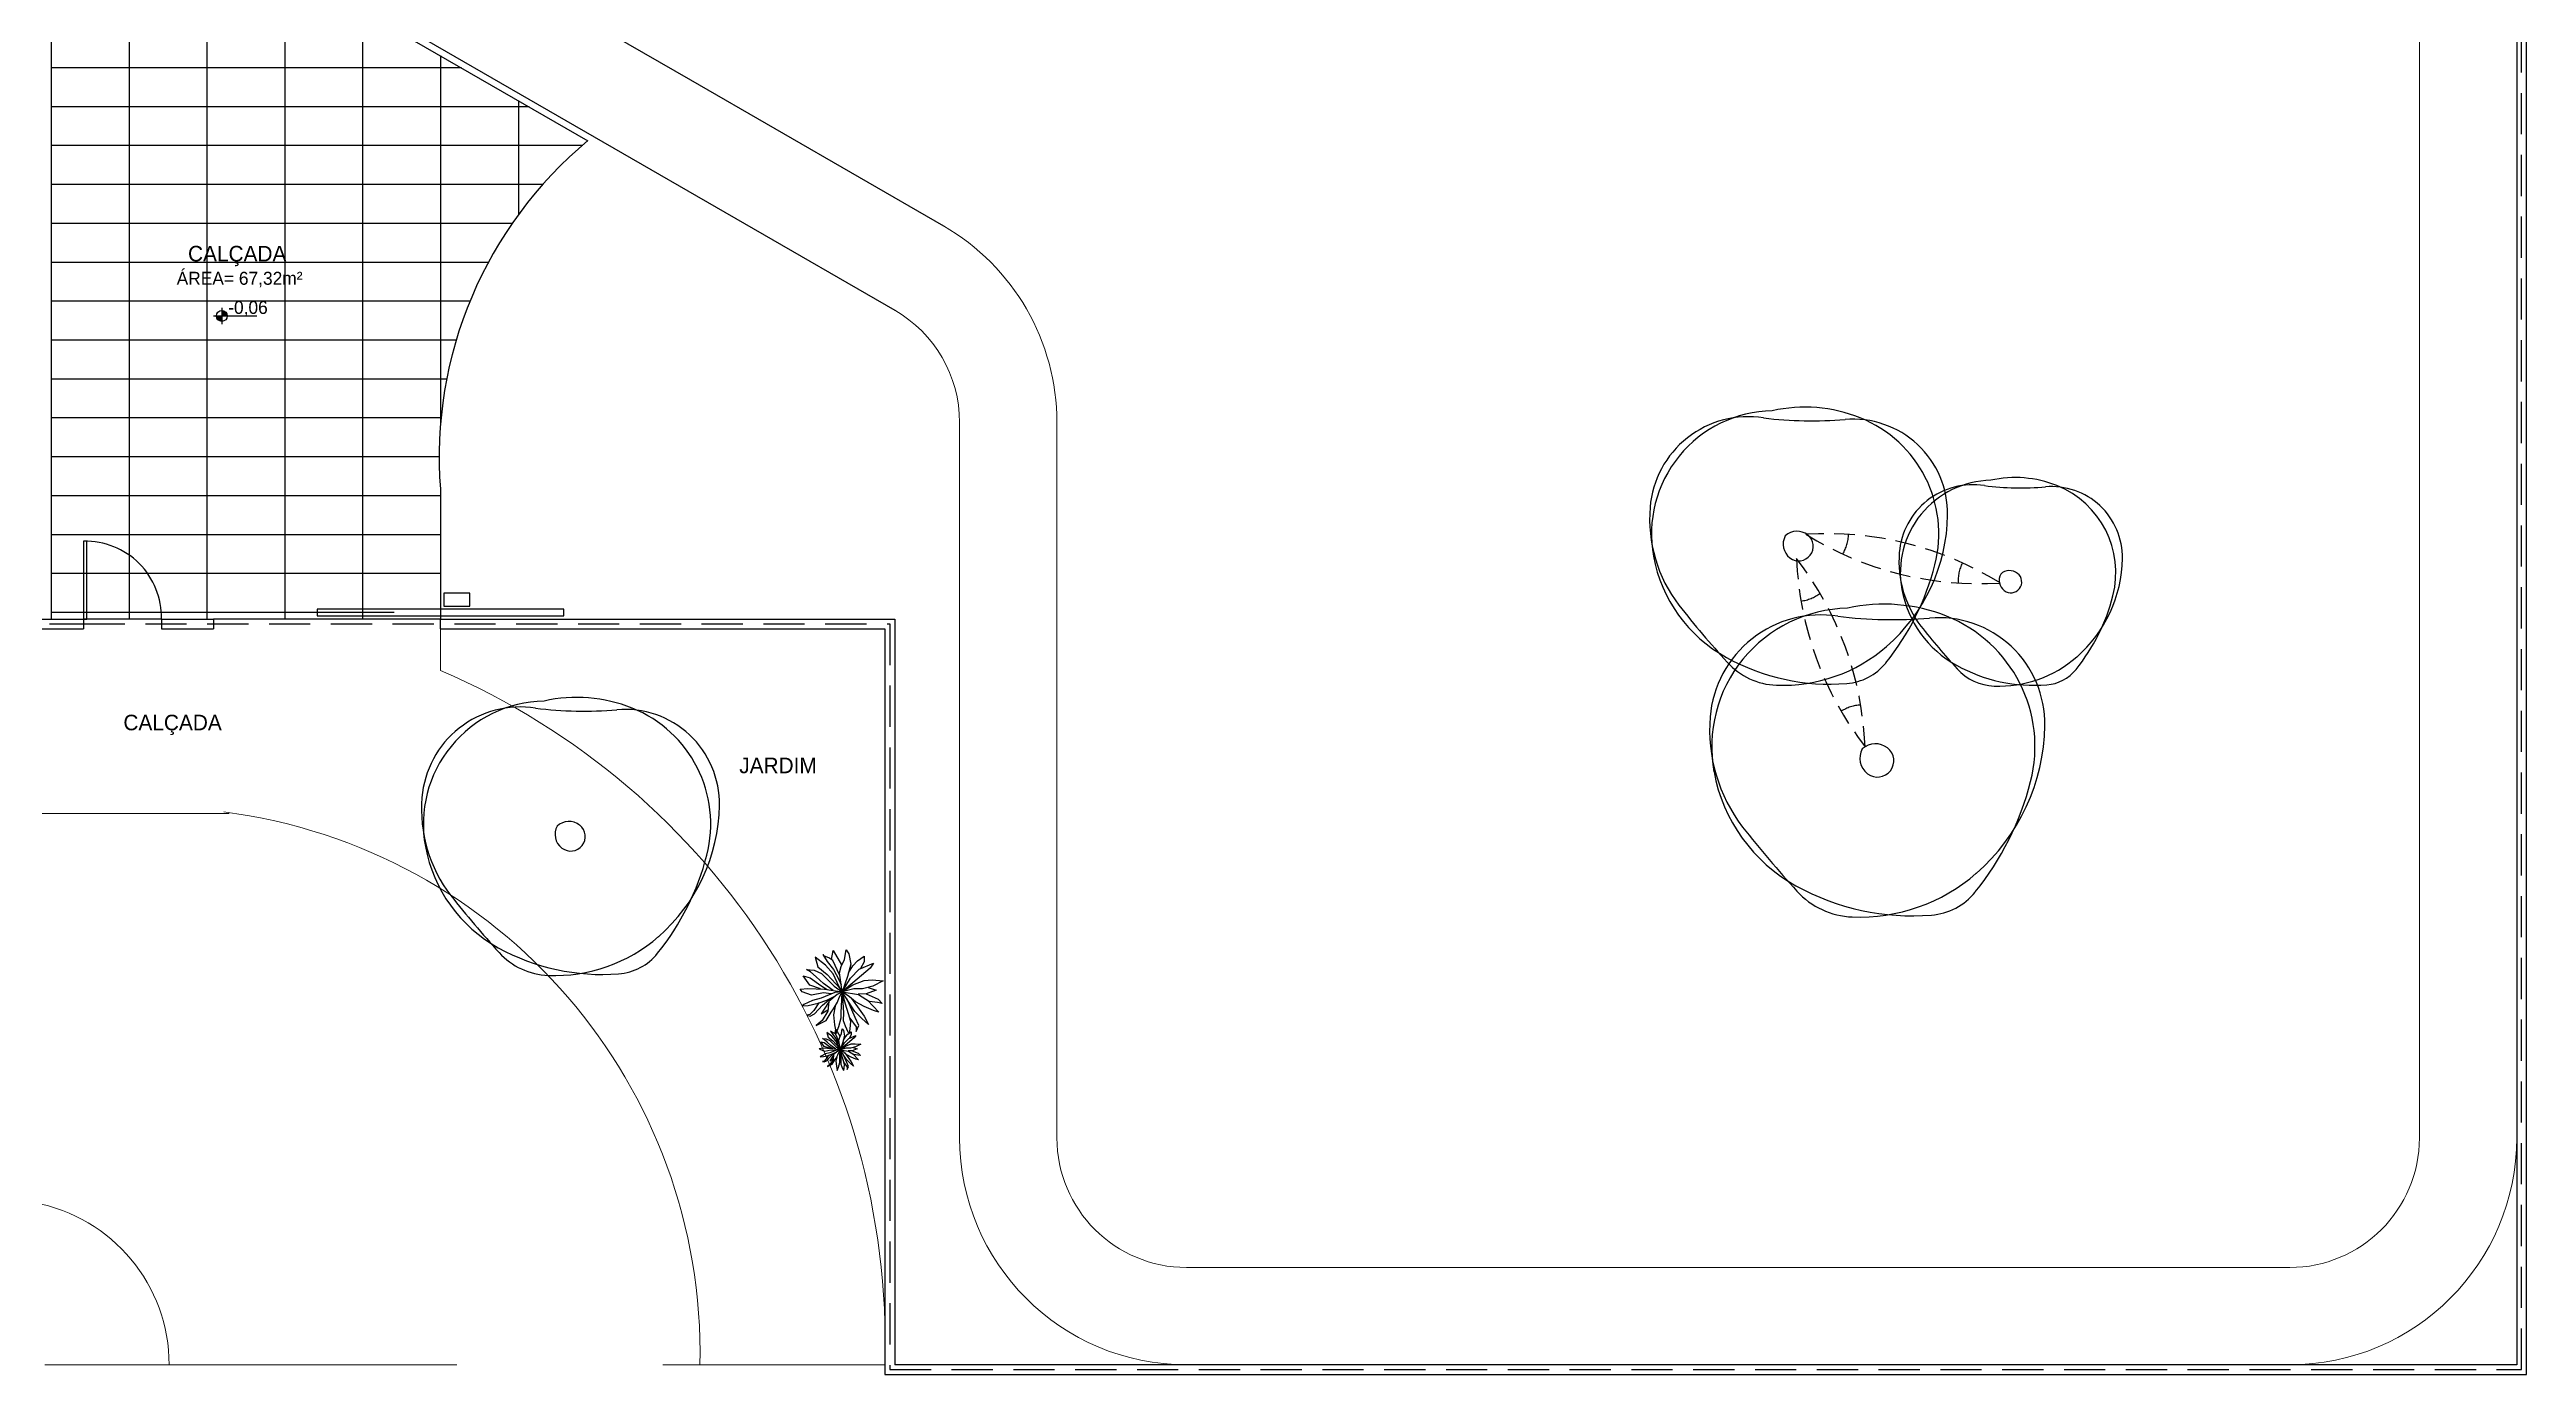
# Model space of a CAD drawing. Header units: metres. Extents: x 3021.9 to 3079.2, y 2067.5 to 2122.4.
# Drawn here: x 3040.99 to 3079.16, y 2068.68 to 2089.11 of the extents above; entities that cross this region are included whole.
import ezdxf

# ---------------------------------------------------------------- set-up
doc = ezdxf.new("R2010")
doc.units = ezdxf.units.M
doc.linetypes.add('HIDDEN', pattern=[9.525, 6.35, -3.175])
for name, color, linetype in [('03', 96, 'Continuous'), ('1', 1, 'Continuous'), ('2', 44, 'Continuous'), ('3', 3, 'Continuous'), ('LOTE', 5, 'Continuous'), ('projecao', 8, 'HIDDEN'), ('Texto', 44, 'Continuous')]:
    doc.layers.add(name, color=color, linetype=linetype)
doc.styles.add('ROMANS', font='romans')
doc.styles.add('style1', font='GOTHIC.TTF')

# ---------------------------------------------------------------- blocks, each defined once
blk = doc.blocks.new('Arvore_M')
at = {"color": 89, "true_color": 0x2e4b26}
for centre, radius, start, end in [((29.6, 148.2), 161.7, 100.4555, 151.0425), ((41.7, 154), 157.5, 85.3103, 127.4297), ((25, 173), 136.5, 1.1676, 100.4555), ((45.6, 202.1), 109.3, 351.1087, 85.3103), ((683.4, -654.4), 1189.6, 128.3098, 132.2959), ((-64.8, 167.9), 77.9, 132.2959, 177.6877), ((95.6, 111.7), 237.1, 151.0425, 184.4792), ((32.3, 164), 175, 177.6877, 221.0767), ((582.4, 131.8), 432.1, 172.9001, 184.8756), ((0.2, 139.7), 165.3, 338.1526, 12.6145), ((11.3, 146.3), 16.1, 142.6793, 321.6826), ((13.7, 144.5), 19.1, 61.2791, 142.6793), ((8.9, 148.2), 19.1, 321.6826, 43.0427), ((-79.4, 98), 61.6, 184.4792, 231.1587), ((25.1, 129.7), 138.5, 255.6085, 338.1526), ((47.5, 86.2), 104.7, 269.0752, 4.8756), ((62, 273.5), 287, 231.1587, 255.6085), ((49, 178.6), 197.2, 221.0767, 269.0752)]:
    blk.add_arc(centre, radius, start, end, dxfattribs=at)
blk = doc.blocks.new('2D-VEG2')
at = {"layer": '1', "color": 78}
for p, q in [((-1.01, 0.886), (-1.139, 1.004)), ((-1.139, 1.004), (-1.033, 0.742)), ((-0.554, 1.048), (-0.952, 1.18)), ((-0.952, 1.18), (-0.811, 0.954)), ((-0.811, 0.954), (-0.432, 0.673)), ((-0.317, 0.716), (-0.554, 1.048)), ((-0.414, 1.38), (-0.519, 1.424)), ((-0.519, 1.424), (-0.467, 1.142)), ((-0.467, 1.142), (-0.268, 0.579)), ((-0.198, 1.092), (-0.414, 1.38)), ((-0.151, 0.66), (-0.198, 1.092)), ((-0.005, 1.105), (0.047, 1.449)), ((0.006, 0.792), (-0.005, 1.105)), ((0.047, 1.449), (0.076, 1.524)), ((0.076, 1.524), (0.123, 1.305)), ((0.123, 1.305), (0.147, 0.948)), ((0.147, 0.948), (0.135, 0.61)), ((0.146, 0.917), (0.351, 1.167)), ((0.234, 0.579), (0.55, 0.954)), ((0.48, 1.18), (0.258, 0.817)), ((0.351, 1.167), (0.45, 1.349)), ((0.45, 1.349), (0.444, 1.455)), ((0.444, 1.455), (0.515, 1.349)), ((0.515, 1.349), (0.48, 1.18)), ((0.55, 0.954), (0.48, 0.673)), ((0.526, 0.698), (0.783, 0.986)), ((0.783, 0.986), (0.9, 1.236)), ((0.9, 1.236), (0.83, 0.848)), ((-1.218, 0.031), (-1.512, -0.116)), ((-1.407, 0.241), (-1.483, 0.285)), ((-1.483, 0.285), (-1.197, 0.203)), ((-1.471, 0.573), (-1.103, 0.579)), ((-1.092, 0.297), (-1.471, 0.573)), ((-1.308, 0.109), (-1.407, 0.241)), ((-1.179, -0.003), (-1.308, 0.109)), ((-1.197, 0.203), (-0.858, 0.072)), ((-1.103, 0.579), (-0.753, 0.341)), ((-0.712, 0.122), (-1.092, 0.297)), ((-1.033, 0.742), (-0.841, 0.523)), ((-0.782, 0.742), (-1.01, 0.886)), ((-0.858, 0.072), (-0.461, -0.016)), ((-0.841, 0.523), (-0.537, 0.36)), ((-0.473, 0.554), (-0.782, 0.742)), ((-0.753, 0.341), (-0.137, 0.036)), ((-0.204, 0.053), (-0.712, 0.122)), ((-0.537, 0.36), (-0.274, 0.216)), ((-0.137, 0.296), (-0.473, 0.554)), ((-0.473, -0.341), (0, 0)), ((-0.432, 0.673), (-0.233, 0.491)), ((0, 0), (-0.379, -0.429)), ((-0.362, -0.836), (0, 0)), ((0, 0), (-0.35, -0.053)), ((-0.274, 0.216), (0, 0)), ((-0.268, 0.579), (0, 0)), ((0, 0), (-0.204, 0.053)), ((-0.036, 0.403), (-0.151, 0.66)), ((0, 0), (-0.128, -0.441)), ((-0.052, 0.26), (0.006, 0.792)), ((0, 0), (-0.052, 0.26)), ((0, 0), (0.041, 0.203)), ((0.509, 0.172), (0, 0)), ((0.17, 0.166), (0, 0)), ((0, 0), (0.742, 0.166)), ((0.462, 0.016), (0, 0)), ((0.018, -0.429), (0, 0)), ((0, 0), (0.263, -0.541)), ((0.246, -0.203), (0, 0)), ((0.807, -0.241), (0, 0)), ((0.041, 0.203), (0.193, 0.56)), ((0.135, 0.61), (0.071, 0.273)), ((0.258, 0.817), (0.103, 0.45)), ((0.316, 0.266), (0.17, 0.166)), ((0.193, 0.56), (0.526, 0.698)), ((0.497, 0.466), (0.316, 0.266)), ((0.421, 0.383), (0.707, 0.535)), ((0.824, 0.009), (0.462, 0.016)), ((0.59, 0.585), (0.497, 0.466)), ((0.684, 0.235), (0.509, 0.172)), ((0.83, 0.848), (0.59, 0.585)), ((0.883, 0.303), (0.684, 0.235)), ((0.707, 0.535), (1.064, 0.598)), ((0.742, 0.166), (0.999, 0.26)), ((1.11, 0.003), (0.824, 0.009)), ((1.169, 0.466), (0.883, 0.303)), ((0.988, 0.006), (1.356, -0.122)), ((0.999, 0.26), (1.204, 0.247)), ((1.064, 0.598), (1.379, 0.635)), ((1.362, 0.109), (1.11, 0.003)), ((1.379, 0.635), (1.169, 0.466)), ((1.204, 0.247), (1.443, 0.21)), ((1.519, 0.172), (1.362, 0.109)), ((1.443, 0.21), (1.519, 0.172)), ((-1.512, -0.116), (-0.934, -0.254)), ((-1.092, -0.416), (-1.407, -0.573)), ((-1.407, -0.573), (-1.244, -0.623)), ((-1.244, -0.623), (-0.864, -0.579)), ((-0.607, -0.085), (-1.179, -0.003)), ((-0.882, -0.222), (-1.092, -0.416)), ((-0.911, -0.848), (-1.004, -1.13)), ((-0.782, -0.635), (-0.911, -0.848)), ((-0.683, -0.103), (-0.882, -0.222)), ((-0.864, -0.579), (-0.473, -0.341)), ((-0.811, -1.073), (-0.613, -0.873)), ((-0.587, -0.411), (-0.782, -0.635)), ((-0.35, -0.053), (-0.683, -0.103)), ((-0.601, -0.817), (-0.66, -1.374)), ((-0.379, -0.429), (-0.601, -0.817)), ((-0.531, -1.205), (-0.362, -0.836)), ((-0.461, -0.016), (-0.249, -0.04)), ((-0.128, -0.441), (-0.169, -0.873)), ((-0.169, -0.873), (-0.099, -1.161)), ((0.106, -0.736), (0.018, -0.429)), ((0.117, -1.117), (0.106, -0.736)), ((0.491, -0.36), (0.246, -0.203)), ((0.322, -0.804), (0.252, -0.529)), ((0.263, -0.541), (0.623, -0.844)), ((0.293, -1.192), (0.316, -0.804)), ((1.023, -0.185), (0.307, -0.092)), ((0.316, -0.804), (0.62, -1.167)), ((0.324, -0.253), (0.778, -0.41)), ((0.737, -0.604), (0.491, -0.36)), ((0.554, -0.786), (1.075, -1.055)), ((0.737, -1.111), (0.623, -0.844)), ((0.97, -0.892), (0.737, -0.604)), ((0.778, -0.41), (1.07, -0.51)), ((1.128, -0.404), (0.807, -0.241)), ((1.338, -0.228), (1.023, -0.185)), ((1.07, -0.51), (1.403, -0.573)), ((1.403, -0.573), (1.128, -0.404)), ((1.519, -0.078), (1.338, -0.228)), ((1.356, -0.122), (1.519, -0.078)), ((-1.004, -1.13), (-0.811, -1.073)), ((-0.66, -1.374), (-0.531, -1.205)), ((-0.099, -1.161), (0.041, -1.524)), ((0.041, -1.524), (0.117, -1.117)), ((0.117, -0.942), (0.293, -1.192)), ((0.62, -1.167), (0.813, -1.267)), ((0.813, -1.267), (0.737, -1.111)), ((1.075, -1.055), (0.97, -0.892))]:
    blk.add_line(p, q, dxfattribs=at)
blk = doc.blocks.new('NIV_PL')
for p, q in [((-0.15, 0), (0.638, 0)), ((0, 0.15), (0, -0.15))]:
    blk.add_line(p, q)
at = {"const_width": 0.1}
for points in [[(-0.05, 0, 0.414214), (0, -0.05, 1)], [(0.05, 0, 0.414214), (0, 0.05, 1)]]:
    blk.add_lwpolyline(points, format="xyb", dxfattribs=at)
blk.add_circle((0, 0), 0.1)
at = {"color": 2, "style": 'ROMANS'}
blk.add_attdef('NIVEL', (0.116, 0.037), '', height=0.1, dxfattribs=at)

msp = doc.modelspace()

# ---------------------------------------------------------------- linework, layer by layer
at = {"layer": '1', "linetype": 'Continuous', "lineweight": 9}
for p, q in [((3077.512, 2116.832), (3077.512, 2072.332)), ((3055.012, 2083.363), (3055.012, 2072.332)), ((3056.512, 2083.363), (3056.512, 2072.332)), ((3075.512, 2070.332), (3058.512, 2070.332))]:
    msp.add_line(p, q, dxfattribs=at)
at = {"layer": '1', "linetype": 'Continuous'}
for p, q in [((3041.012, 2094.332), (3050.864, 2088.644)), ((3041.012, 2092.6), (3049.379, 2087.769)), ((3041.012, 2092.485), (3041.012, 2080.332)), ((3041.012, 2092.485), (3049.285, 2087.708)), ((3050.864, 2088.644), (3054.762, 2086.394)), ((3049.379, 2087.769), (3054.012, 2085.095)), ((3047.012, 2082.332), (3047.012, 2080.332)), ((3042.712, 2080.332), (3041.512, 2080.332)), ((3047.012, 2080.332), (3043.512, 2080.332))]:
    msp.add_line(p, q, dxfattribs=at)
at = {"layer": '1', "color": 251, "linetype": 'Continuous'}
for p, q in [((3042.212, 2091.792), (3042.212, 2080.332)), ((3043.412, 2091.099), (3043.412, 2080.332)), ((3044.612, 2090.406), (3044.612, 2080.332)), ((3045.812, 2089.713), (3045.812, 2080.332)), ((3047.012, 2089.021), (3047.012, 2083.317)), ((3047.338, 2088.832), (3041.012, 2088.832)), ((3048.377, 2088.232), (3041.012, 2088.232)), ((3048.212, 2088.328), (3048.212, 2086.565)), ((3049.207, 2087.632), (3041.012, 2087.632)), ((3048.587, 2087.032), (3041.012, 2087.032)), ((3048.117, 2086.432), (3041.012, 2086.432)), ((3047.75, 2085.832), (3041.012, 2085.832)), ((3047.467, 2085.232), (3041.012, 2085.232)), ((3047.255, 2084.632), (3041.012, 2084.632)), ((3047.108, 2084.032), (3041.012, 2084.032)), ((3047.022, 2083.432), (3041.012, 2083.432)), ((3046.992, 2082.832), (3041.012, 2082.832)), ((3047.012, 2082.232), (3041.012, 2082.232)), ((3047.012, 2081.632), (3041.012, 2081.632)), ((3047.012, 2081.032), (3041.012, 2081.032)), ((3046.299, 2080.432), (3041.012, 2080.432))]:
    msp.add_line(p, q, dxfattribs=at)
at = {"layer": '1', "linetype": 'Continuous'}
for centre, radius, start, end in [((3053.34, 2082.825), 6.348, 129.7099, 184.4495), ((3041.537, 2080.357), 1.175, 358.7811, 91.2189)]:
    msp.add_arc(centre, radius, start, end, dxfattribs=at)
at = {"layer": '1', "linetype": 'Continuous', "lineweight": 9}
for centre, radius, start, end in [((3053.012, 2083.363), 3.5, 0, 60), ((3053.012, 2083.363), 2, 0, 60), ((3058.512, 2072.332), 3.5, 180, 270), ((3058.512, 2072.332), 2, 180, 270), ((3075.512, 2072.332), 2, 270, 0), ((3075.512, 2072.332), 3.5, 270, 0)]:
    msp.add_arc(centre, radius, start, end, dxfattribs=at)
at = {"layer": '2', "linetype": 'Continuous'}
for points in [[(3041.562, 2080.332), (3041.562, 2081.532), (3041.512, 2081.532), (3041.512, 2080.332)], [(3047.463, 2080.532), (3047.463, 2080.732), (3047.063, 2080.732), (3047.063, 2080.532)], [(3048.912, 2080.382), (3048.912, 2080.482), (3045.112, 2080.482), (3045.112, 2080.382)]]:
    msp.add_lwpolyline(points, close=True, dxfattribs=at)
at = {"layer": '3'}
for p, q in [((3079.012, 2120.332), (3079.012, 2068.832)), ((3079.012, 2120.332), (3079.012, 2068.832)), ((3041.512, 2080.332), (3041.512, 2080.182)), ((3042.712, 2080.332), (3042.712, 2080.182)), ((3043.512, 2080.332), (3043.512, 2080.182)), ((3047.012, 2080.182), (3047.012, 2080.332)), ((3079.012, 2068.832), (3054.012, 2068.832)), ((3079.012, 2068.832), (3054.012, 2068.832))]:
    msp.add_line(p, q, dxfattribs=at)
for points in [[(3066.012, 2120.482), (3021.862, 2120.482), (3021.862, 2080.182), (3041.512, 2080.182)], [(3047.012, 2080.182), (3053.862, 2080.182), (3053.862, 2068.682), (3079.162, 2068.682), (3079.162, 2120.482)], [(3022.012, 2080.332), (3041.512, 2080.332)], [(3022.012, 2080.332), (3041.512, 2080.332)], [(3022.012, 2080.332), (3041.512, 2080.332)], [(3042.712, 2080.332), (3043.512, 2080.332)], [(3042.712, 2080.332), (3043.512, 2080.332)], [(3042.712, 2080.332), (3043.512, 2080.332)], [(3042.712, 2080.332), (3043.512, 2080.332)], [(3042.712, 2080.182), (3043.512, 2080.182)], [(3047.012, 2080.332), (3054.012, 2080.332), (3054.012, 2068.832)]]:
    msp.add_lwpolyline(points, dxfattribs=at)
at = {"layer": 'LOTE', "color": 1, "linetype": 'HIDDEN', "lineweight": 15}
msp.add_lwpolyline([(3021.862, 2080.182), (3021.862, 2068.832), (3053.862, 2068.832)], dxfattribs=at)
at = {"layer": 'LOTE', "color": 1, "linetype": 'Continuous', "lineweight": 13}
msp.add_lwpolyline([(3053.862, 2068.832, 0.307445), (3047.012, 2079.538), (3047.012, 2080.182)], format="xyb", dxfattribs=at)
at = {"layer": 'LOTE', "color": 1, "linetype": 'Continuous', "lineweight": 9}
msp.add_lwpolyline([(3021.862, 2077.332), (3043.757, 2077.332)], dxfattribs=at)
msp.add_lwpolyline([(3051.011, 2068.832, 0.382992), (3043.674, 2077.357)], format="xyb", dxfattribs=at)
msp.add_arc((3040.288, 2068.832), 2.542, 0, 79.5485, dxfattribs=at)
at = {"layer": 'projecao', "ltscale": 0.1}
msp.add_lwpolyline([(3041.512, 2080.257), (3053.937, 2080.257), (3053.937, 2068.757), (3079.087, 2068.757), (3079.087, 2120.407), (3021.937, 2120.407), (3021.937, 2080.257), (3041.512, 2080.257)], dxfattribs=at)
at = {"layer": 'projecao', "ltscale": 0.05}
for centre, radius, start, end in [((3068.374, 2076.564), 5.085, 58.2486, 93.615), ((3070.729, 2085.962), 5.085, 238.2486, 273.615), ((3068.096, 2081.653), 0.617, 328.8348, 358.535), ((3063.887, 2078.156), 5.085, 2.3201, 37.6864), ((3072.992, 2081.471), 5.085, 182.3201, 217.6864), ((3071.019, 2080.92), 0.617, 153.3286, 183.0288), ((3067.901, 2081.221), 0.617, 277.4001, 307.1003), ((3068.932, 2078.389), 0.617, 92.9062, 122.6064)]:
    msp.add_arc(centre, radius, start, end, dxfattribs=at)

# ---------------------------------------------------------------- block references
at = {"rotation": 106.564266017025}
for p, xscale, yscale, zscale in [((3053.202, 2074.584), -0.428371909930536, 0.428371909930536, 0.428371909930536), ((3053.173, 2073.691), -0.214185954965268, 0.214185954965268, 0.214185954965268)]:
    msp.add_blockref('2D-VEG2', p, dxfattribs=dict(at, xscale=xscale, yscale=yscale, zscale=zscale))
at = {"layer": '03', "color": 3, "rotation": 90}
for p, xscale, yscale, zscale in [((3069.982, 2081.296), 0.01391521947729757, 0.01391521947729757, 0.01391521947729757), ((3072.741, 2080.786), 0.01043641460797318, 0.01043641460797318, 0.01043641460797318), ((3071.449, 2077.97), 0.01565462191195977, 0.01565462191195977, 0.01565462191195977), ((3051.054, 2076.82), 0.01391521947729757, 0.01391521947729757, 0.01391521947729757)]:
    msp.add_blockref('Arvore_M', p, dxfattribs=dict(at, xscale=xscale, yscale=yscale, zscale=zscale))
at = {"layer": 'Texto', "linetype": 'Continuous', "ltscale": 0.4}
ref = msp.add_blockref('NIV_PL', (3043.642, 2085.006), dxfattribs=dict(at, xscale=0.8446215679939147, yscale=0.8446215679939147, zscale=0.8446215679939147))
ref.add_attrib('NIVEL', '-0,06', (3043.74, 2085.037), dxfattribs={"layer": '0', "height": 0.2, "style": 'style1'})

# ---------------------------------------------------------------- texts
at = {"layer": 'Texto', "char_height": 0.1, "width": 3.44546, "attachment_point": 1, "style": 'style1'}
for s, insert in [('\\pi0.89187;{\\H2.4x;CALÇADA \\P\\pi0.71662;\\H0.83333x;ÁREA= 67,32m²}', (3042.229, 2086.086)), ('\\pi0.89187;{\\H2.4x;CALÇADA}', (3041.233, 2078.856)), ('\\pxqc;{\\H2.4x;JARDIM}', (3050.491, 2078.194))]:
    msp.add_mtext(s, dxfattribs=dict(at, insert=insert))

doc.saveas('drawing.dxf')
